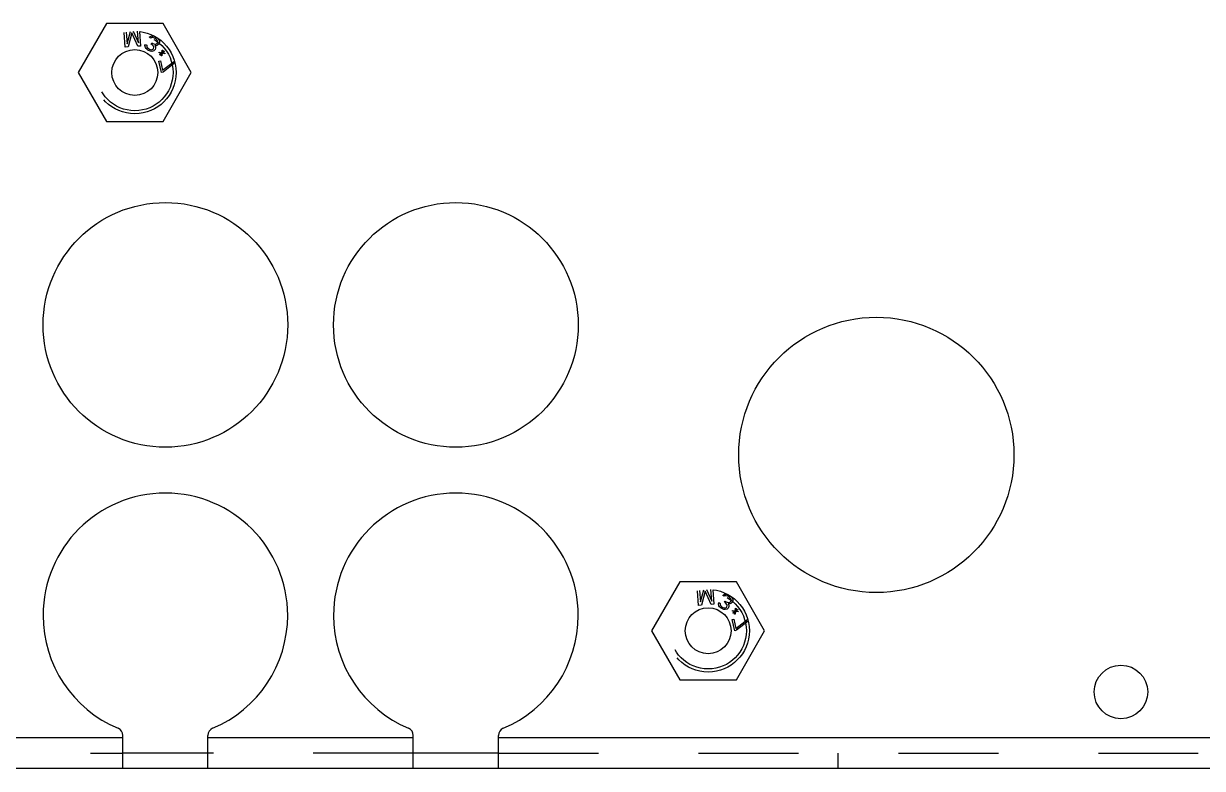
# Model space of a CAD drawing. Header units: millimetres. Extents: x 1262 to 3787, y 0 to 841.
# Drawn here: x 2139.4 to 2216.5, y 323.7 to 372.4 of the extents above; entities that cross this region are included whole.
import ezdxf

# ---------------------------------------------------------------- set-up
doc = ezdxf.new("R2010")
doc.units = ezdxf.units.MM
doc.header["$LTSCALE"] = 65.395
doc.linetypes.add('HIDDEN', pattern=[0.2, 0.1, -0.1])
doc.layers.get('0').update_dxf_attribs({"linetype": 'CONTINUOUS'})
doc.layers.add('02___PRT_ALL_AXES', color=7, linetype='CONTINUOUS')
doc.layers.add('DEFAULT_2', color=8, linetype='HIDDEN')

msp = doc.modelspace()

# ---------------------------------------------------------------- linework, layer by layer
at = {"color": 7, "linetype": 'Continuous'}
for p, q in [((2144.787, 372.404), (2142.939, 369.204)), ((2148.482, 372.404), (2144.787, 372.404)), ((2150.329, 369.204), (2148.482, 372.404)), ((2142.939, 369.204), (2144.787, 366.004)), ((2148.482, 366.004), (2150.329, 369.204)), ((2144.787, 366.004), (2148.482, 366.004)), ((2182.287, 335.904), (2180.439, 332.704)), ((2185.982, 335.904), (2182.287, 335.904)), ((2187.829, 332.704), (2185.982, 335.904)), ((2180.439, 332.704), (2182.287, 329.504)), ((2185.982, 329.504), (2187.829, 332.704)), ((2182.287, 329.504), (2185.982, 329.504)), ((2151.418, 324.704), (2145.85, 324.704)), ((2170.418, 324.704), (2164.85, 324.704))]:
    msp.add_line(p, q, dxfattribs=at)
at = {"color": 3, "linetype": 'Continuous'}
for p, q in [((2145.85, 325.704), (1961.634, 325.704)), ((2145.85, 323.704), (2145.85, 325.864)), ((2151.418, 323.704), (2151.418, 325.864)), ((2164.85, 325.704), (2151.418, 325.704)), ((2164.85, 323.704), (2164.85, 325.864)), ((2170.418, 323.704), (2170.418, 325.864)), ((2371.634, 325.704), (2170.418, 325.704)), ((2372.634, 323.704), (1960.634, 323.704))]:
    msp.add_line(p, q, dxfattribs=at)
for centre, radius, start, end in [((2148.634, 333.704), 8, 180, 247.2731), ((2148.634, 333.704), 8, 292.7269, 0), ((2167.634, 333.704), 8, 180, 247.2731), ((2167.634, 333.704), 8, 292.7269, 0), ((2145.35, 325.864), 0.5, 0, 67.2731), ((2151.918, 325.864), 0.5, 112.7269, 180), ((2164.35, 325.864), 0.5, 0, 67.2731), ((2170.918, 325.864), 0.5, 112.7269, 180)]:
    msp.add_arc(centre, radius, start, end, dxfattribs=at)
at = {"layer": '02___PRT_ALL_AXES', "color": 3, "linetype": 'Continuous'}
for centre, radius in [((2146.634, 369.204), 1.5), ((2148.634, 352.704), 8), ((2167.634, 352.704), 8), ((2195.134, 344.204), 9), ((2184.134, 332.704), 1.5), ((2211.134, 328.704), 1.75)]:
    msp.add_circle(centre, radius, dxfattribs=at)
for centre in [(2148.634, 333.704), (2167.634, 333.704)]:
    msp.add_arc(centre, 8, 0, 180, dxfattribs=at)
at = {"layer": 'DEFAULT_2', "color": 8, "linetype": 'HIDDEN'}
for p, q in [((2146.014, 370.864), (2145.946, 371.814)), ((2146.07, 371.844), (2146.124, 371.085)), ((2146.124, 371.085), (2146.358, 371.889)), ((2146.449, 371.791), (2146.201, 370.877)), ((2146.825, 370.922), (2146.449, 371.791)), ((2146.525, 371.901), (2146.872, 371.138)), ((2146.872, 371.138), (2146.818, 371.897)), ((2146.944, 371.886), (2147.012, 370.935)), ((2146.201, 370.877), (2146.014, 370.864)), ((2147.012, 370.935), (2146.825, 370.922)), ((2147.301, 370.96), (2147.327, 371.044)), ((2147.329, 370.844), (2147.301, 370.96)), ((2147.327, 371.044), (2147.417, 370.99)), ((2147.417, 370.99), (2147.419, 370.914)), ((2147.419, 370.914), (2147.451, 370.845)), ((2147.584, 371.51), (2147.634, 371.554)), ((2147.673, 371.456), (2147.584, 371.51)), ((2147.634, 371.554), (2147.703, 371.587)), ((2147.713, 371.482), (2147.673, 371.456)), ((2147.703, 371.587), (2147.779, 371.592)), ((2147.705, 371.065), (2147.749, 371.138)), ((2147.776, 371.022), (2147.705, 371.065)), ((2147.77, 371.497), (2147.713, 371.482)), ((2147.749, 371.138), (2147.82, 371.095)), ((2147.817, 371.494), (2147.77, 371.497)), ((2147.861, 370.921), (2147.776, 371.022)), ((2147.779, 371.592), (2147.872, 371.585)), ((2147.917, 371.458), (2147.817, 371.494)), ((2147.82, 371.095), (2147.938, 371.049)), ((2147.875, 370.863), (2147.861, 370.921)), ((2147.872, 371.585), (2147.949, 371.562)), ((2148.024, 371.394), (2147.917, 371.458)), ((2147.938, 371.049), (2148.014, 371.053)), ((2148.052, 370.955), (2147.941, 370.972)), ((2147.941, 370.972), (2147.98, 370.875)), ((2147.98, 370.875), (2147.982, 370.799)), ((2148.014, 371.053), (2148.093, 371.104)), ((2148.103, 371.322), (2148.024, 371.394)), ((2148.121, 370.989), (2148.052, 370.955)), ((2148.093, 371.104), (2148.137, 371.177)), ((2148.101, 371.47), (2148.158, 371.413)), ((2148.127, 371.282), (2148.103, 371.322)), ((2148.183, 371.051), (2148.121, 370.989)), ((2148.141, 371.225), (2148.127, 371.282)), ((2148.137, 371.177), (2148.141, 371.225)), ((2148.158, 371.413), (2148.207, 371.334)), ((2148.226, 371.124), (2148.183, 371.051)), ((2148.207, 371.334), (2148.239, 371.265)), ((2148.241, 371.189), (2148.226, 371.124)), ((2148.239, 371.265), (2148.241, 371.189)), ((2147.378, 370.765), (2147.329, 370.844)), ((2147.492, 370.671), (2147.378, 370.765)), ((2147.451, 370.845), (2147.529, 370.773)), ((2147.528, 370.65), (2147.492, 370.671)), ((2147.664, 370.593), (2147.528, 370.65)), ((2147.529, 370.773), (2147.601, 370.73)), ((2147.601, 370.73), (2147.701, 370.695)), ((2147.757, 370.586), (2147.664, 370.593)), ((2147.701, 370.695), (2147.777, 370.699)), ((2147.873, 370.616), (2147.757, 370.586)), ((2147.777, 370.699), (2147.845, 370.732)), ((2147.845, 370.732), (2147.867, 370.769)), ((2147.867, 370.769), (2147.875, 370.863)), ((2147.934, 370.679), (2147.873, 370.616)), ((2147.956, 370.715), (2147.934, 370.679)), ((2147.982, 370.799), (2147.956, 370.715)), ((2148.22, 370.496), (2148.225, 370.525)), ((2148.367, 370.472), (2148.22, 370.496)), ((2148.225, 370.525), (2148.402, 370.496)), ((2148.245, 370.386), (2148.367, 370.472)), ((2148.269, 370.352), (2148.245, 370.386)), ((2148.391, 370.438), (2148.269, 370.352)), ((2148.364, 370.291), (2148.391, 370.438)), ((2148.393, 370.287), (2148.364, 370.291)), ((2148.426, 370.462), (2148.393, 370.287)), ((2148.402, 370.496), (2148.434, 370.672)), ((2148.602, 370.433), (2148.426, 370.462)), ((2148.434, 370.672), (2148.464, 370.667)), ((2148.464, 370.667), (2148.437, 370.521)), ((2148.437, 370.521), (2148.558, 370.606)), ((2148.582, 370.572), (2148.46, 370.487)), ((2148.46, 370.487), (2148.607, 370.462)), ((2148.558, 370.606), (2148.582, 370.572)), ((2148.607, 370.462), (2148.602, 370.433)), ((2148.211, 369.941), (2148.315, 369.965)), ((2148.375, 369.21), (2148.211, 369.941)), ((2148.315, 369.965), (2148.452, 369.355)), ((2148.452, 369.355), (2149.228, 369.954)), ((2149.259, 369.835), (2148.479, 369.233)), ((2148.479, 369.233), (2148.375, 369.21)), ((2184.025, 335.401), (2184.372, 334.638)), ((2183.514, 334.364), (2183.446, 335.314)), ((2183.57, 335.344), (2183.624, 334.585)), ((2183.624, 334.585), (2183.858, 335.389)), ((2183.949, 335.291), (2183.701, 334.377)), ((2184.325, 334.422), (2183.949, 335.291)), ((2184.372, 334.638), (2184.318, 335.397)), ((2184.444, 335.386), (2184.512, 334.435)), ((2185.084, 335.01), (2185.134, 335.054)), ((2185.173, 334.956), (2185.084, 335.01)), ((2185.134, 335.054), (2185.203, 335.087)), ((2185.213, 334.982), (2185.173, 334.956)), ((2185.203, 335.087), (2185.279, 335.092)), ((2185.205, 334.565), (2185.249, 334.638)), ((2185.27, 334.997), (2185.213, 334.982)), ((2185.249, 334.638), (2185.32, 334.595)), ((2185.317, 334.994), (2185.27, 334.997)), ((2185.279, 335.092), (2185.372, 335.085)), ((2185.417, 334.958), (2185.317, 334.994)), ((2185.372, 335.085), (2185.449, 335.062)), ((2185.524, 334.894), (2185.417, 334.958)), ((2185.603, 334.822), (2185.524, 334.894)), ((2185.593, 334.604), (2185.637, 334.677)), ((2185.601, 334.97), (2185.658, 334.913)), ((2185.627, 334.782), (2185.603, 334.822)), ((2185.641, 334.725), (2185.627, 334.782)), ((2185.637, 334.677), (2185.641, 334.725)), ((2185.658, 334.913), (2185.707, 334.834)), ((2185.707, 334.834), (2185.739, 334.765)), ((2185.741, 334.689), (2185.726, 334.624)), ((2185.739, 334.765), (2185.741, 334.689)), ((2183.701, 334.377), (2183.514, 334.364)), ((2184.512, 334.435), (2184.325, 334.422)), ((2184.801, 334.46), (2184.827, 334.544)), ((2184.829, 334.344), (2184.801, 334.46)), ((2184.827, 334.544), (2184.917, 334.49)), ((2184.878, 334.265), (2184.829, 334.344)), ((2184.992, 334.171), (2184.878, 334.265)), ((2184.917, 334.49), (2184.919, 334.414)), ((2184.919, 334.414), (2184.951, 334.345)), ((2184.951, 334.345), (2185.029, 334.273)), ((2185.028, 334.15), (2184.992, 334.171)), ((2185.164, 334.093), (2185.028, 334.15)), ((2185.029, 334.273), (2185.101, 334.23)), ((2185.101, 334.23), (2185.201, 334.195)), ((2185.257, 334.086), (2185.164, 334.093)), ((2185.201, 334.195), (2185.277, 334.199)), ((2185.276, 334.522), (2185.205, 334.565)), ((2185.373, 334.116), (2185.257, 334.086)), ((2185.361, 334.421), (2185.276, 334.522)), ((2185.277, 334.199), (2185.345, 334.232)), ((2185.32, 334.595), (2185.438, 334.549)), ((2185.345, 334.232), (2185.367, 334.269)), ((2185.375, 334.363), (2185.361, 334.421)), ((2185.367, 334.269), (2185.375, 334.363)), ((2185.434, 334.179), (2185.373, 334.116)), ((2185.456, 334.215), (2185.434, 334.179)), ((2185.438, 334.549), (2185.514, 334.553)), ((2185.552, 334.455), (2185.441, 334.472)), ((2185.441, 334.472), (2185.48, 334.375)), ((2185.482, 334.299), (2185.456, 334.215)), ((2185.48, 334.375), (2185.482, 334.299)), ((2185.514, 334.553), (2185.593, 334.604)), ((2185.621, 334.489), (2185.552, 334.455)), ((2185.683, 334.551), (2185.621, 334.489)), ((2185.726, 334.624), (2185.683, 334.551)), ((2185.72, 333.996), (2185.725, 334.025)), ((2185.867, 333.972), (2185.72, 333.996)), ((2185.725, 334.025), (2185.902, 333.996)), ((2185.745, 333.886), (2185.867, 333.972)), ((2185.769, 333.852), (2185.745, 333.886)), ((2185.891, 333.938), (2185.769, 333.852)), ((2185.864, 333.791), (2185.891, 333.938)), ((2185.926, 333.962), (2185.893, 333.787)), ((2185.902, 333.996), (2185.934, 334.172)), ((2186.102, 333.933), (2185.926, 333.962)), ((2185.934, 334.172), (2185.964, 334.167)), ((2185.964, 334.167), (2185.937, 334.021)), ((2185.937, 334.021), (2186.058, 334.106)), ((2186.082, 334.072), (2185.96, 333.987)), ((2185.96, 333.987), (2186.107, 333.962)), ((2186.058, 334.106), (2186.082, 334.072)), ((2186.107, 333.962), (2186.102, 333.933)), ((2185.711, 333.441), (2185.815, 333.465)), ((2185.875, 332.71), (2185.711, 333.441)), ((2185.815, 333.465), (2185.952, 332.855)), ((2185.893, 333.787), (2185.864, 333.791)), ((2185.952, 332.855), (2186.728, 333.454)), ((2186.759, 333.335), (2185.979, 332.733)), ((2185.979, 332.733), (2185.875, 332.71)), ((1960.634, 324.704), (2145.85, 324.704)), ((2164.85, 324.704), (2151.418, 324.704)), ((2170.418, 324.704), (2372.634, 324.704)), ((2192.634, 323.704), (2192.634, 324.704))]:
    msp.add_line(p, q, dxfattribs=at)
for centre, radius in [((2146.634, 369.204), 2.7), ((2146.634, 369.204), 2.5), ((2184.134, 332.704), 2.7), ((2184.134, 332.704), 2.5)]:
    msp.add_circle(centre, radius, dxfattribs=at)

doc.saveas('drawing.dxf')
